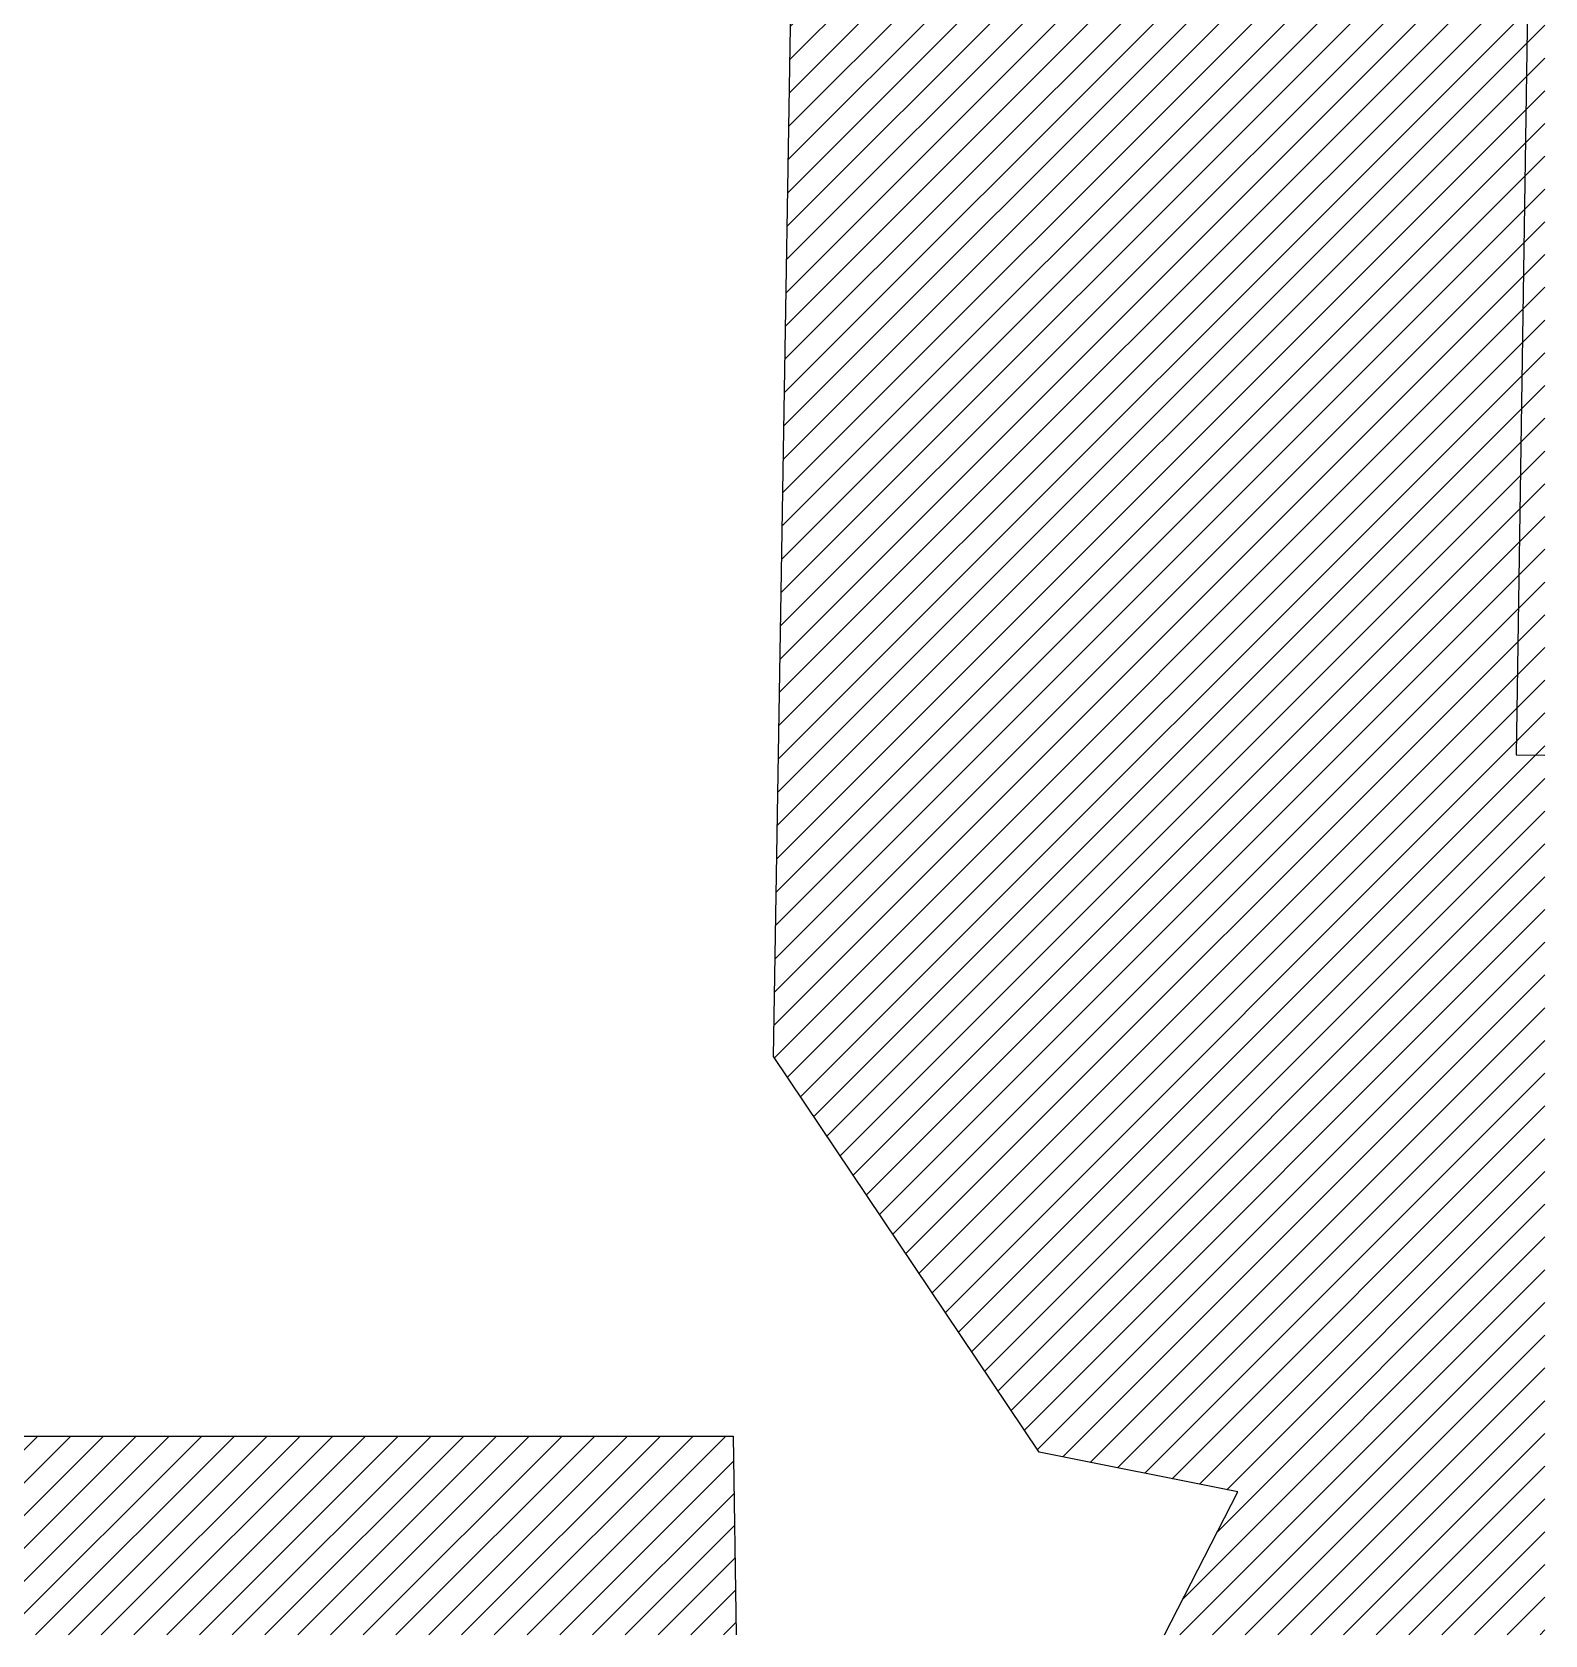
# Model space of a CAD drawing. Header units: millimetres. Extents: x -3782782348 to 131293, y -36553 to 57271.
# Drawn here: x 129219 to 131293, y -30561 to -28363 of the extents above; entities that cross this region are included whole.
import ezdxf

# ---------------------------------------------------------------- set-up
doc = ezdxf.new("R2010")
doc.units = ezdxf.units.MM
doc.header["$LTSCALE"] = 0.01
doc.layers.add('X_MURI', color=8, linetype='Continuous')
doc.layers.add('X_rilievo', color=8, linetype='Continuous')

msp = doc.modelspace()

# ---------------------------------------------------------------- hatches: boundary and pattern name
at = {"layer": 'X_rilievo'}
h = msp.add_hatch(dxfattribs=at)
h.set_pattern_fill('ANSI31', color=256, scale=10, style=0)
h.set_pattern_definition([(45, (168537.776, -46786.18), (-22.45064, 22.45064), [])])
h.paths.add_polyline_path([(131292.6, -24080.8), (130329.2, -24064.9), (130235.1, -29767.6), (130599.4, -30310.2), (130871.4, -30364.6), (130770.9, -30560.7), (131292.6, -30560.7)])
h = msp.add_hatch(dxfattribs=at)
h.set_pattern_fill('ANSI31', color=256, scale=10, style=0)
h.set_pattern_definition([(45, (168537.75, -34486.58), (-22.45064, 22.45064), [])])
h.paths.add_polyline_path([(127934.2, -30560.7), (127929.8, -30281.5), (127099.9, -30281.2), (127099.8, -30560.7)])
h.paths.add_polyline_path([(130183.9, -30560.7), (130180, -30288.1), (128428.3, -30288.1), (128428.3, -30560.7)])

# ---------------------------------------------------------------- linework, layer by layer
at = {"layer": 'X_MURI', "ltscale": 2}
msp.add_line((128428.3, -30288.1, 0), (130180, -30288.1, 0), dxfattribs=at)
at = {"layer": 'X_MURI', "ltscale": 2, "elevation": 0}
for points in [[(130770.9, -30560.7), (130871.4, -30364.6), (130599.4, -30310.2), (130235, -29767.6), (130329.2, -24064.9), (131292.6, -24080.8)], [(131292.6, -26760.6), (131253.3, -29354), (131292.6, -29354.7)], [(128428.3, -30288.1), (130180, -30288.1), (130183.9, -30560.7)]]:
    msp.add_lwpolyline(points, dxfattribs=at)
at = {"layer": 'X_rilievo'}
msp.add_line((130180, -30288.1, 0), (130183.9, -30560.7, 0), dxfattribs=at)

doc.saveas('drawing.dxf')
